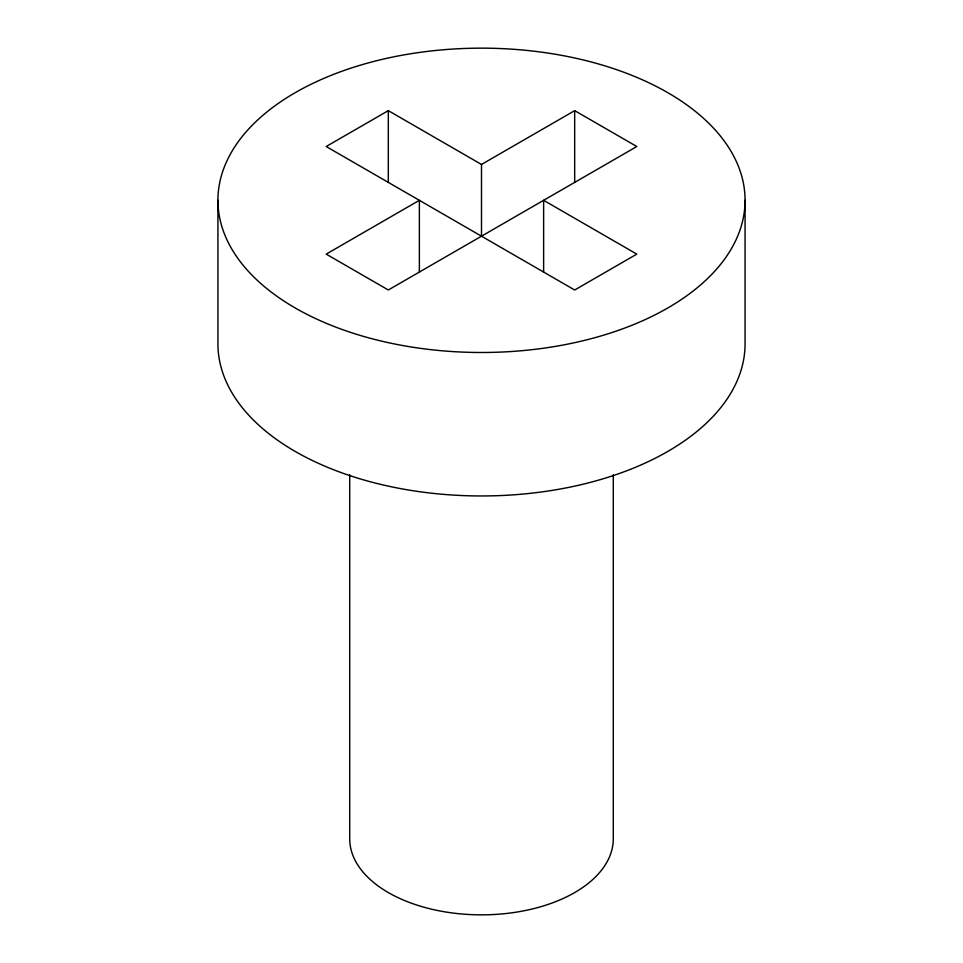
<?xml version="1.0" encoding="UTF-8"?>
<svg xmlns="http://www.w3.org/2000/svg" width="963" height="963" viewBox="0 0 963 963"><rect width="100%" height="100%" fill="white"/><g stroke="black" fill="none" stroke-linecap="round" stroke-linejoin="round"><path stroke-width="1.44" d="M419.374 272.06L419.374 200.316L326.192 254.124L388.318 289.983L636.808 146.52L574.682 110.649L481.5 164.456L388.318 110.649L326.192 146.52L574.682 289.995L636.808 254.124L543.626 200.316L543.626 272.06M745.073 200.316A263.573 152.166 0 0 1 349.713 332.103A263.573 152.166 0 0 1 349.713 68.542A263.573 152.166 0 0 1 745.073 200.316L745.073 343.791A263.573 152.166 0 0 1 481.5 495.957A263.573 152.166 0 0 1 217.927 343.791L217.927 200.316M613.287 474.687L613.287 838.761A131.787 76.089 0 0 1 481.5 914.85A131.787 76.089 0 0 1 349.713 838.761L349.713 474.687M574.682 110.649L574.682 182.392M481.5 164.456L481.5 236.188M388.318 110.649L388.318 182.392"/></g></svg>
